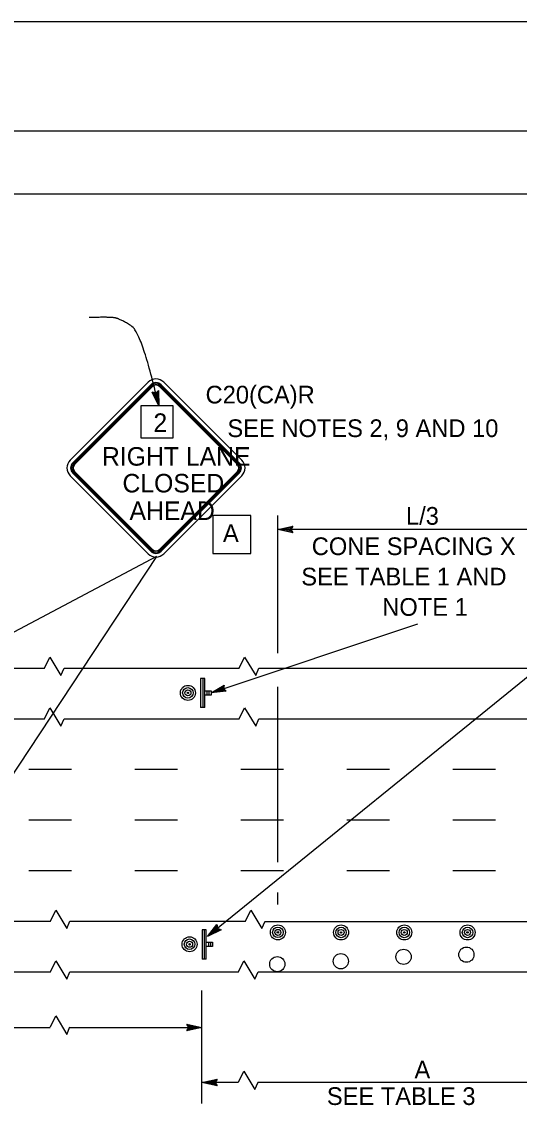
# Model space of a CAD drawing. Extents: x -893 to 867, y -474 to 712.
# Drawn here: x -617.6 to -421, y 278.3 to 712 of the extents above; entities that cross this region are included whole.
import ezdxf

# ---------------------------------------------------------------- set-up
doc = ezdxf.new("R2010")
doc.units = 0
for name, color, linetype in [('border_PLOTTING-ELEMENTS', 7, 'Continuous'), ('border_rw_22x34_Cut_Lines', 7, 'Continuous'), ('border_SHEET', 7, 'Continuous'), ('rd_ES', 7, 'Continuous'), ('rd_ETW', 7, 'Continuous'), ('tcd_PVMT-MARKER', 7, 'Continuous'), ('tcd_RAILING-anno', 7, 'Continuous'), ('tcd_SIGN-ROADSIDE', 7, 'Continuous'), ('temp_FLASHING-BEACON', 7, 'Continuous'), ('temp_TRAFFIC-CONES', 7, 'Continuous')]:
    doc.layers.add(name, color=color, linetype=linetype)

msp = doc.modelspace()

# ---------------------------------------------------------------- linework, layer by layer
at = {"layer": 'border_PLOTTING-ELEMENTS'}
for points in [[(-893.45, -474.04), (866.55, -474.04), (866.55, 711.96), (-893.45, 711.96)], [(-863.45, 668.96), (836.55, 668.96), (836.55, -431.04), (-863.45, -431.04)]]:
    msp.add_lwpolyline(points, close=True, dxfattribs=at)
at = {"layer": 'border_rw_22x34_Cut_Lines'}
msp.add_lwpolyline([(-863.45, 668.96), (836.55, 668.96), (836.55, -431.04), (-863.45, -431.04)], close=True, dxfattribs=at)
at = {"layer": 'border_SHEET'}
msp.add_line((-813.45, 643.96), (811.55, 643.96), dxfattribs=at)
at = {"layer": 'rd_ES'}
for p, q in [((-731.04, 436.54), (-608.69, 436.54)), ((-600.93, 436.54), (-531.64, 436.54)), ((-523.88, 436.54), (-227.16, 436.54)), ((-728.86, 356.54), (-606.36, 356.54)), ((-598.6, 356.54), (-529.19, 356.54)), ((-521.43, 356.34), (-225.07, 356.34))]:
    msp.add_line(p, q, dxfattribs=at)
for points in [[(-608.69, 436.54), (-606.58, 440.89), (-602.21, 433.6), (-600.93, 436.54)], [(-531.64, 436.54), (-529.53, 440.89), (-525.16, 433.6), (-523.88, 436.54)], [(-606.36, 356.54), (-604.25, 360.89), (-599.87, 353.6), (-598.6, 356.54)], [(-529.19, 356.54), (-527.08, 360.89), (-522.71, 353.6), (-521.43, 356.54)]]:
    msp.add_lwpolyline(points, dxfattribs=at)
at = {"layer": 'rd_ETW'}
for p, q in [((-731.04, 456.54), (-608.69, 456.54)), ((-600.93, 456.54), (-531.64, 456.54)), ((-523.88, 456.54), (-227.16, 456.54)), ((-726.27, 336.54), (-606.36, 336.54)), ((-598.6, 336.54), (-531.99, 336.54)), ((-524.23, 336.54), (-222.4, 336.54))]:
    msp.add_line(p, q, dxfattribs=at)
for points in [[(-608.69, 456.54), (-606.58, 460.89), (-602.21, 453.6), (-600.93, 456.54)], [(-531.64, 456.54), (-529.53, 460.89), (-525.16, 453.6), (-523.88, 456.54)], [(-606.36, 336.54), (-604.25, 340.89), (-599.87, 333.6), (-598.6, 336.54)], [(-531.99, 336.54), (-529.88, 340.89), (-525.51, 333.6), (-524.23, 336.54)]]:
    msp.add_lwpolyline(points, dxfattribs=at)
at = {"layer": 'tcd_PVMT-MARKER'}
for p, q in [((-614.93, 416.54), (-598.01, 416.54)), ((-573.01, 416.54), (-556.09, 416.54)), ((-531.09, 416.54), (-514.17, 416.54)), ((-489.17, 416.54), (-472.25, 416.54)), ((-447.25, 416.54), (-430.33, 416.54)), ((-614.93, 396.54), (-598.01, 396.54)), ((-573.01, 396.54), (-556.09, 396.54)), ((-531.09, 396.54), (-514.17, 396.54)), ((-489.17, 396.54), (-472.25, 396.54)), ((-447.25, 396.54), (-430.33, 396.54)), ((-614.93, 376.54), (-598.01, 376.54)), ((-573.01, 376.54), (-556.09, 376.54)), ((-531.09, 376.54), (-514.17, 376.54)), ((-489.17, 376.54), (-472.25, 376.54)), ((-447.25, 376.54), (-430.33, 376.54))]:
    msp.add_line(p, q, dxfattribs=at)
at = {"layer": 'tcd_RAILING-anno'}
for p, q in [((-516.4, 462.46), (-516.4, 516.81)), ((-391.68, 511.3), (-516.4, 511.3)), ((-564.38, 500.68), (-665.31, 347.89)), ((-564.38, 500.68), (-665.31, 447.13)), ((-542.82, 446.74), (-461.09, 474.06)), ((-398.49, 468.65), (-544.24, 350.43)), ((-516.4, 379.84), (-516.4, 449.15)), ((-516.4, 363.08), (-516.4, 367.86)), ((-546.4, 284.44), (-546.4, 329.05)), ((-668.4, 314.44), (-606.48, 314.44)), ((-598.71, 314.44), (-546.4, 314.44)), ((-551.6, 314.44), (-552.4, 315.78)), ((-552.4, 315.78), (-552.4, 315.78)), ((-552.4, 315.78), (-546.4, 314.44)), ((-546.4, 314.44), (-552.4, 313.11)), ((-552.4, 313.11), (-551.6, 314.44)), ((-552.4, 313.11), (-552.4, 313.11)), ((-552.19, 315.42), (-547.78, 314.44)), ((-547.79, 314.43), (-552.17, 313.47)), ((-549.17, 314.44), (-551.99, 313.81)), ((-551.95, 315.06), (-549.17, 314.44)), ((-551.78, 314.72), (-550.55, 314.44)), ((-550.55, 314.44), (-551.76, 314.17)), ((-546.4, 314.44), (-546.4, 314.44)), ((-546.4, 292.74), (-540.4, 294.07)), ((-540.4, 291.4), (-546.4, 292.74)), ((-546.4, 292.74), (-546.4, 292.74)), ((-532.04, 292.74), (-546.4, 292.74)), ((-540.62, 291.76), (-545.02, 292.74)), ((-545.01, 292.75), (-540.64, 293.71)), ((-543.64, 292.74), (-540.82, 293.37)), ((-540.85, 292.12), (-543.64, 292.74)), ((-542.26, 292.74), (-541.05, 293.01)), ((-541.03, 292.46), (-542.26, 292.74)), ((-540.4, 294.07), (-541.2, 292.74)), ((-541.2, 292.74), (-540.4, 291.4)), ((-540.4, 294.07), (-540.4, 294.07)), ((-540.4, 291.4), (-540.4, 291.4)), ((-391.5, 292.74), (-524.28, 292.74))]:
    msp.add_line(p, q, dxfattribs=at)
for points in [[(-563.54, 566.25), (-563.51, 560.2), (-566.1, 565.67), (-565.71, 565.54), (-563.82, 561.54), (-563.83, 565.97), (-564.12, 565.69), (-564.11, 562.85), (-565.32, 565.41), (-564.94, 565.29), (-564.41, 564.18), (-564.42, 565.41), (-564.65, 565.19), (-566.1, 565.67), (-564.65, 565.19)], [(-570.61, 560.26), (-570.61, 547.5), (-557.85, 547.5), (-557.85, 560.26)], [(-542.07, 516.82), (-542.07, 501.82), (-527.07, 501.82), (-527.07, 516.82)], [(-510.5, 509.98), (-516.4, 511.3), (-510.5, 512.61), (-510.71, 512.26), (-515.03, 511.31), (-510.71, 510.33), (-510.91, 510.68), (-513.68, 511.3), (-510.92, 511.91), (-511.13, 511.56), (-512.32, 511.3), (-511.12, 511.03), (-511.28, 511.3), (-510.5, 512.61), (-511.28, 511.3)], [(-536.8, 447.36), (-542.82, 446.74), (-537.63, 449.86), (-537.72, 449.46), (-541.52, 447.18), (-537.1, 447.63), (-537.41, 447.89), (-540.24, 447.6), (-537.81, 449.06), (-537.89, 448.66), (-538.95, 448.03), (-537.72, 448.16), (-537.96, 448.37), (-537.63, 449.86), (-537.96, 448.37)], [(-538.82, 353.12), (-544.24, 350.43), (-540.48, 355.16), (-540.42, 354.76), (-543.18, 351.29), (-539.2, 353.26), (-539.58, 353.4), (-542.12, 352.14), (-540.36, 354.36), (-540.31, 353.95), (-541.07, 352.99), (-539.97, 353.54), (-540.26, 353.65), (-540.48, 355.16), (-540.26, 353.65)]]:
    msp.add_lwpolyline(points, close=True, dxfattribs=at)
for points in [[(-606.36, 314.69), (-604.25, 319.04), (-599.87, 311.75), (-598.6, 314.69)], [(-531.99, 292.85), (-529.88, 297.2), (-525.51, 289.91), (-524.23, 292.85)]]:
    msp.add_lwpolyline(points, dxfattribs=at)
msp.add_open_spline([(-563.51, 560.2), (-570.16, 589.35), (-578.65, 594.44), (-582.21, 595.38), (-591.02, 595.09)], degree=2, dxfattribs=at)
at = {"layer": 'tcd_SIGN-ROADSIDE'}
for points in [[(-567.64, 569.59), (-598.52, 538.7)], [(-566.62, 568.57), (-597.51, 537.69)], [(-566.28, 568.23), (-597.17, 537.35)], [(-532, 537.35), (-562.89, 568.23)], [(-531.66, 537.69), (-562.55, 568.57)], [(-530.65, 538.7), (-561.53, 569.59)], [(-565.94, 567.89), (-596.83, 537.01)], [(-532.34, 537.01), (-563.23, 567.89)], [(-597.51, 533.61), (-566.62, 502.73)], [(-597.17, 533.95), (-566.28, 503.07)], [(-596.83, 534.29), (-565.94, 503.41)], [(-563.23, 503.41), (-532.34, 534.29)], [(-562.89, 503.07), (-532, 533.95)], [(-562.55, 502.73), (-531.66, 533.61)], [(-598.52, 532.59), (-567.64, 501.71)], [(-561.53, 501.71), (-530.65, 532.59)]]:
    msp.add_lwpolyline(points, dxfattribs=at)
for centre, radius, start, end in [((-564.59, 566.53), 4.32, 45, 135), ((-564.59, 566.53), 2.88, 45, 135), ((-564.59, 566.53), 2.4, 45, 135), ((-564.59, 566.53), 1.92, 45, 135), ((-595.47, 535.65), 4.32, 135, 224.9999), ((-533.7, 535.65), 4.32, 315, 45), ((-595.47, 535.65), 2.88, 135, 224.9999), ((-595.47, 535.65), 2.4, 135, 224.9999), ((-595.47, 535.65), 1.92, 135, 224.9999), ((-533.7, 535.65), 1.92, 315, 45), ((-533.7, 535.65), 2.4, 315, 45), ((-533.7, 535.65), 2.88, 315, 45), ((-564.59, 504.76), 2.4, 225, 315), ((-564.59, 504.76), 1.92, 225, 315), ((-564.59, 504.76), 4.32, 225, 315), ((-564.59, 504.76), 2.88, 225, 315)]:
    msp.add_arc(centre, radius, start, end, dxfattribs=at)
at = {"layer": 'temp_FLASHING-BEACON'}
for p, q in [((-545.3, 452.48), (-546.95, 452.48)), ((-546.95, 452.48), (-546.95, 440.92)), ((-546.13, 452.48), (-546.13, 440.92)), ((-545.3, 440.92), (-545.3, 452.48)), ((-545.3, 447.53), (-544.48, 447.53)), ((-545.3, 446.7), (-545.3, 446.7)), ((-544.48, 447.53), (-542.83, 447.53)), ((-544.48, 447.53), (-544.48, 445.88)), ((-543.65, 447.53), (-543.65, 445.88)), ((-542.83, 447.53), (-542.83, 445.88)), ((-544.48, 445.88), (-545.3, 445.88)), ((-542.83, 445.88), (-544.48, 445.88)), ((-545.3, 440.92), (-546.95, 440.92))]:
    msp.add_line(p, q, dxfattribs=at)
for radius in [2.97, 2.08, 1.19, 0.297]:
    msp.add_circle((-551.97, 446.75), radius, dxfattribs=at)
at = {"layer": 'temp_TRAFFIC-CONES'}
for p, q in [((-544.69, 353.1), (-546.34, 353.1)), ((-546.34, 353.1), (-546.34, 341.54)), ((-545.51, 353.1), (-545.51, 341.54)), ((-544.69, 341.54), (-544.69, 353.1)), ((-544.69, 348.15), (-543.86, 348.15)), ((-544.69, 347.32), (-544.69, 347.32)), ((-543.86, 348.15), (-542.21, 348.15)), ((-543.86, 348.15), (-543.86, 346.5)), ((-543.03, 348.15), (-543.03, 346.5)), ((-542.21, 348.15), (-542.21, 346.5)), ((-543.86, 346.5), (-544.69, 346.5)), ((-542.21, 346.5), (-543.86, 346.5)), ((-544.69, 341.54), (-546.34, 341.54))]:
    msp.add_line(p, q, dxfattribs=at)
for centre, radius in [((-516.4, 352.08), 2.97), ((-516.4, 352.08), 2.08), ((-516.4, 352.08), 1.19), ((-516.4, 352.08), 0.297), ((-491.4, 352.05), 2.97), ((-491.4, 352.05), 2.08), ((-491.4, 352.05), 1.19), ((-491.4, 352.05), 0.297), ((-466.4, 352.05), 2.97), ((-466.4, 352.05), 2.08), ((-466.4, 352.05), 1.19), ((-466.4, 352.05), 0.297), ((-441.4, 352.05), 2.97), ((-441.4, 352.05), 2.08), ((-441.4, 352.05), 1.19), ((-441.4, 352.05), 0.297), ((-551.31, 347.38), 2.97), ((-551.31, 347.38), 2.08), ((-551.31, 347.38), 1.19), ((-551.31, 347.38), 0.297), ((-491.5, 340.68), 3.01), ((-466.68, 342.41), 3.01), ((-441.85, 343.27), 3.01), ((-516.62, 339.52), 3.01)]:
    msp.add_circle(centre, radius, dxfattribs=at)

# ---------------------------------------------------------------- texts
at = {"layer": 'tcd_RAILING-anno'}
for s, p in [('C20(CA)R', (-544.98, 561.14)), ('SEE NOTES 2, 9 AND 10', (-536.35, 547.86)), ('L/3', (-465.73, 513.21)), ('A', (-538.11, 506.38)), ('CONE SPACING X', (-502.99, 501.21)), ('SEE TABLE 1 AND', (-507.13, 489.21)), ('NOTE 1', (-475.11, 477.21)), ('A', (-462.38, 294.35)), ('SEE TABLE 3', (-497.02, 283.85))]:
    msp.add_text(s, height=7, dxfattribs=at).set_placement(p)
at = {"layer": 'tcd_SIGN-ROADSIDE'}
for s, p in [('2', (-565.6, 549.9)), ('RIGHT LANE', (-585.95, 536.57)), ('CLOSED', (-577.85, 525.98)), ('AHEAD', (-575.06, 515.09))]:
    msp.add_text(s, height=7.32, dxfattribs=at).set_placement(p)

doc.saveas('drawing.dxf')
